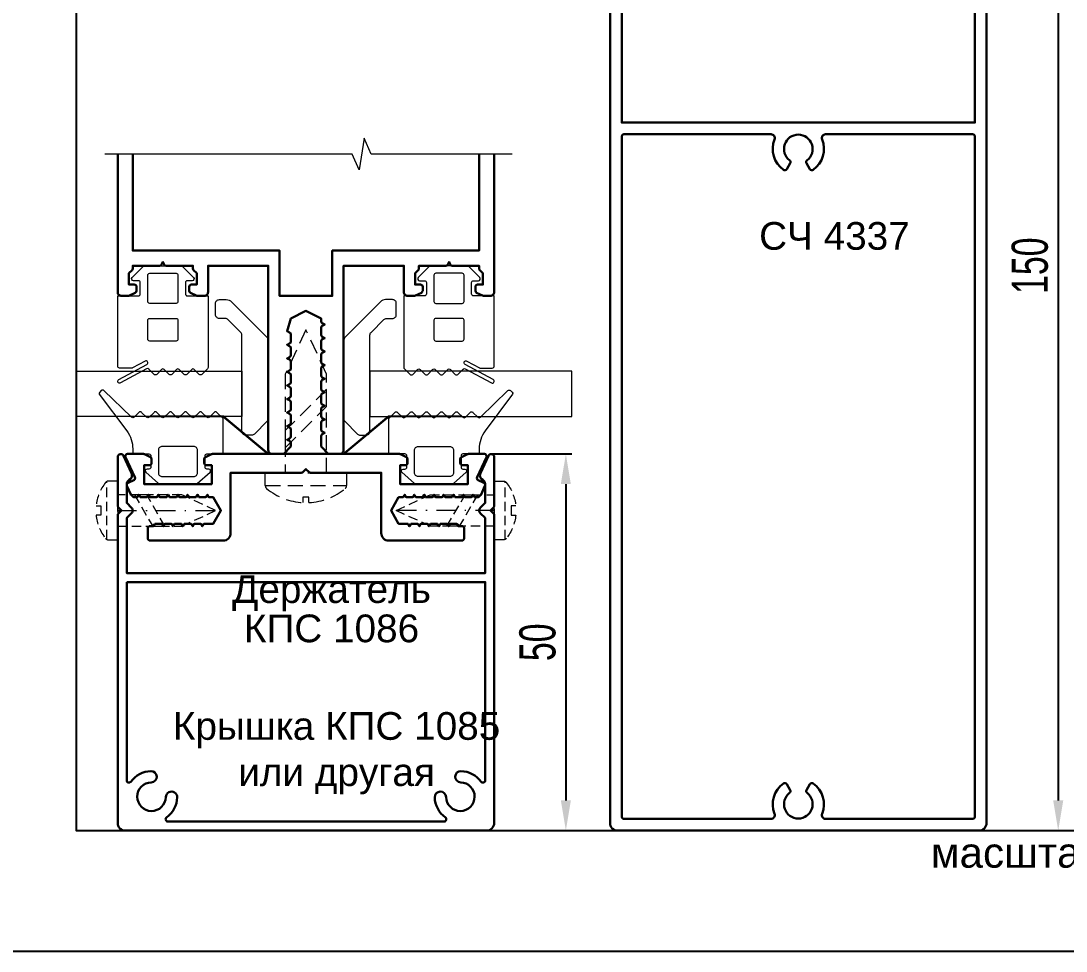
# Model space of a CAD drawing. Extents: x -37 to 8820, y -336 to 478.
# Drawn here: x 6950.4 to 7037.2, y 0 to 77.2 of the extents above; entities that cross this region are included whole.
import ezdxf

# ---------------------------------------------------------------- set-up
doc = ezdxf.new("R2010")
doc.units = 0
doc.header["$LTSCALE"] = 5
doc.linetypes.add('DASHDOT', pattern=[1, 0.5, -0.25, 0, -0.25])
doc.linetypes.add('HIDDEN', pattern=[0.375, 0.25, -0.125])
doc.layers.get('0').update_dxf_attribs({"linetype": 'CONTINUOUS', "lineweight": 30})
doc.layers.get('DEFPOINTS').update_dxf_attribs({"linetype": 'CONTINUOUS'})
for name, color, linetype, lineweight in [('1', 6, 'DASHDOT', 13), ('2', 3, 'HIDDEN', 13), ('Dimentions', 5, 'CONTINUOUS', 15), ('Glass', 5, 'CONTINUOUS', 20), ('Герлен', 7, 'CONTINUOUS', 60), ('Зигзаг', 1, 'CONTINUOUS', 15), ('Подкладки', 1, 'CONTINUOUS', 20), ('Текстовый', 7, 'CONTINUOUS', 9), ('Уплотнители', 1, 'CONTINUOUS', 20)]:
    doc.layers.add(name, color=color, linetype=linetype, lineweight=lineweight)
doc.layers.add('Скрытые', color=14, linetype='CONTINUOUS', plot=False)
doc.styles.add('3', font='RUSS.SHX', dxfattribs={"width": 0.7, "height": 3})
doc.styles.add('Каталожный', font='arial.ttf', dxfattribs={"height": 2.5})
doc.dimstyles.new('MX1_6', dxfattribs={"dimtxt": 3, "dimasz": 2.5, "dimexe": 0.5, "dimexo": 0, "dimgap": 0.8, "dimtad": 1, "dimlfac": 1.6, "dimdsep": 46, "dimtxsty": '3', "dimcen": 0, "dimclrd": 256, "dimclre": 256, "dimclrt": 256, "dimaunit": 1, "dimadec": 0, "dimazin": 0, "dimtfac": 1, "dimtmove": 0, "dimatfit": 1, "dimfxl": 1, "dimtvp": 1, "dimtolj": 1, "dimtzin": 0, "dimarcsym": 0})

# ---------------------------------------------------------------- blocks, each defined once
blk = doc.blocks.new('*D600')
at = {"layer": 'DEFPOINTS', "color": 0, "transparency": 16777216}
for p in [(6989.438, 41.25), (6986.25, 10), (6995.635, 10)]:
    blk.add_point(p, dxfattribs=at)
at = {"layer": 'Dimentions', "lineweight": -2, "transparency": 16777216}
for p, q in [((6989.438, 41.25), (6996.135, 41.25)), ((6995.635, 38.75), (6995.635, 12.5)), ((6986.25, 10), (6996.135, 10))]:
    blk.add_line(p, q, dxfattribs=at)
at = {"layer": 'Dimentions', "transparency": 16777216}
for points in [[(6995.218, 38.75), (6996.051, 38.75), (6995.635, 41.25)], [(6995.218, 12.5), (6996.051, 12.5), (6995.635, 10)]]:
    blk.add_solid(points, dxfattribs=at)
at = {"layer": 'Dimentions', "transparency": 16777216, "insert": (6993.292, 25.625), "char_height": 3, "attachment_point": 5, "rotation": 90, "style": '3'}
blk.add_mtext('\\A1;50', dxfattribs=at)
blk = doc.blocks.new('*U69')
at = {"layer": '1'}
blk.add_line((0, 0), (0, -13), dxfattribs=at)
at = {"layer": '2'}
blk.add_line((-3.84, 1.45), (3.84, 1.45), dxfattribs=at)
blk.add_lwpolyline([(-0.6, 2.87, 0.143497), (-3.71, 1.61, 0.228881), (-3.9, 1.21), (-3.9, 0), (3.9, 0), (3.9, 1.21, 0.228881), (3.71, 1.61, 0.143497), (0.6, 2.87), (0.6, 2.24), (-0.6, 2.24)], format="xyb", close=True, dxfattribs=at)
for points in [[(-2.1, 0), (-2.1, -8.5), (0, -13), (2.1, -8.5), (2.1, 0)], [(2.1, -2.22), (-2.1, -4.65), (-2.1, -6.28), (2.1, -3.85)]]:
    blk.add_lwpolyline(points, close=True, dxfattribs=at)
blk = doc.blocks.new('*U70')
at = {"layer": '1'}
blk.add_line((0, 0), (0, -13), dxfattribs=at)
at = {"layer": '2'}
blk.add_line((-3.84, 1.45), (3.84, 1.45), dxfattribs=at)
blk.add_lwpolyline([(-0.6, 2.87, 0.143497), (-3.71, 1.61, 0.228881), (-3.9, 1.21), (-3.9, 0), (3.9, 0), (3.9, 1.21, 0.228881), (3.71, 1.61, 0.143497), (0.6, 2.87), (0.6, 2.24), (-0.6, 2.24)], format="xyb", close=True, dxfattribs=at)
for points in [[(-2.1, 0), (-2.1, -8.5), (0, -13), (2.1, -8.5), (2.1, 0)], [(2.1, -2.22), (-2.1, -4.65), (-2.1, -6.28), (2.1, -3.85)]]:
    blk.add_lwpolyline(points, close=True, dxfattribs=at)
blk = doc.blocks.new('*D607')
at = {"layer": 'DEFPOINTS', "color": 0, "transparency": 16777216}
for p in [(7029.74, 103.75), (7029.928, 10), (7036.5, 10)]:
    blk.add_point(p, dxfattribs=at)
at = {"layer": 'Dimentions', "lineweight": -2, "transparency": 16777216}
for p, q in [((7029.74, 103.75), (7037, 103.75)), ((7036.5, 101.25), (7036.5, 12.5)), ((7029.928, 10), (7037, 10))]:
    blk.add_line(p, q, dxfattribs=at)
at = {"layer": 'Dimentions', "transparency": 16777216}
for points in [[(7036.083, 101.25), (7036.917, 101.25), (7036.5, 103.75)], [(7036.083, 12.5), (7036.917, 12.5), (7036.5, 10)]]:
    blk.add_solid(points, dxfattribs=at)
at = {"layer": 'Dimentions', "transparency": 16777216, "insert": (7034.157, 56.875), "char_height": 3, "attachment_point": 5, "rotation": 90, "style": '3'}
blk.add_mtext('\\A1;150', dxfattribs=at)

msp = doc.modelspace()

# ---------------------------------------------------------------- linework, layer by layer
for points in [[(7030.5528, 98.6723), (7030.5528, 10.625, -0.4142136), (7029.9278, 10), (6999.9278, 10, -0.4142136), (6999.3028, 10.625), (6999.3028, 98.6723, -0.1989124)], [(7000.2715, 98.5286), (7000.2715, 68.75), (7029.584, 68.75), (7029.584, 98.5286, 0.1989124)], [(6958.4375, 66.1388), (6958.4375, 54.6875, 0.4142136), (6958.75, 54.375), (6959.3307, 54.375, 0.1164338), (6959.4146, 54.3948), (6959.8964, 54.6357, 0.284079), (6960, 54.8034), (6960, 55.125, 0.4142136), (6959.8125, 55.3125), (6959.375, 55.3125), (6959.375, 56.25), (6959.6326, 56.5076, 0.1989124), (6959.6875, 56.6402), (6959.6875, 56.875), (6961.9154, 56.875, 0.284079), (6962.0831, 56.9786), (6962.1875, 57.1875), (6962.2919, 56.9786, 0.284079), (6962.4596, 56.875), (6964.6875, 56.875), (6964.6875, 56.6402, 0.1989124), (6964.7424, 56.5076), (6965, 56.25), (6965, 55.3125), (6964.5625, 55.3125, 0.4142136), (6964.375, 55.125), (6964.375, 54.8034, 0.284079), (6964.4786, 54.6357), (6964.9604, 54.3948, 0.1164338), (6965.0443, 54.375), (6965.625, 54.375, 0.4142136), (6965.9375, 54.6875), (6965.9375, 56.875), (6970.9375, 56.875), (6970.9375, 41.5625, 0.4142136), (6971.25, 41.25), (6972.1098, 41.25, 0.1989124), (6972.2424, 41.3049), (6972.7576, 41.8201, 0.1989124), (6972.8125, 41.9527), (6972.8125, 42.1654, 0.284079), (6972.7089, 42.3331), (6972.5, 42.4375), (6972.7089, 42.5419, 0.284079), (6972.8125, 42.7096), (6972.8125, 43.2904, 0.284079), (6972.7089, 43.4581), (6972.5, 43.5625), (6972.7089, 43.6669, 0.284079), (6972.8125, 43.8346), (6972.8125, 44.4154, 0.284079), (6972.7089, 44.5831), (6972.5, 44.6875), (6972.7089, 44.7919, 0.284079), (6972.8125, 44.9596), (6972.8125, 45.5404, 0.284079), (6972.7089, 45.7081), (6972.5, 45.8125), (6972.7089, 45.9169, 0.284079), (6972.8125, 46.0846), (6972.8125, 46.6654, 0.284079), (6972.7089, 46.8331), (6972.5, 46.9375), (6972.7089, 47.0419, 0.284079), (6972.8125, 47.2096), (6972.8125, 47.7904, 0.284079), (6972.7089, 47.9581), (6972.5, 48.0625), (6972.7089, 48.1669, 0.284079), (6972.8125, 48.3346), (6972.8125, 48.9154, 0.284079), (6972.7089, 49.0831), (6972.5, 49.1875), (6972.7089, 49.2919, 0.284079), (6972.8125, 49.4596), (6972.8125, 50.0404, 0.284079), (6972.7089, 50.2081), (6972.5, 50.3125), (6972.7089, 50.4169, 0.284079), (6972.8125, 50.5846), (6972.8125, 51.1654, 0.284079), (6972.7089, 51.3331), (6972.5, 51.4375), (6972.8125, 52.5), (6974.0625, 53.125), (6975.3125, 52.5), (6975.3125, 52.2721, 0.284079), (6975.4161, 52.1044), (6975.625, 52), (6975.4161, 51.8956, 0.284079), (6975.3125, 51.7279), (6975.3125, 51.1471, 0.284079), (6975.4161, 50.9794), (6975.625, 50.875), (6975.4161, 50.7706, 0.284079), (6975.3125, 50.6029), (6975.3125, 50.0221, 0.284079), (6975.4161, 49.8544), (6975.625, 49.75), (6975.4161, 49.6456, 0.284079), (6975.3125, 49.4779), (6975.3125, 48.8971, 0.284079), (6975.4161, 48.7294), (6975.625, 48.625), (6975.4161, 48.5206, 0.284079), (6975.3125, 48.3529), (6975.3125, 47.7721, 0.284079), (6975.4161, 47.6044), (6975.625, 47.5), (6975.4161, 47.3956, 0.284079), (6975.3125, 47.2279), (6975.3125, 46.6471, 0.284079), (6975.4161, 46.4794), (6975.625, 46.375), (6975.4161, 46.2706, 0.284079), (6975.3125, 46.1029), (6975.3125, 45.5221, 0.284079), (6975.4161, 45.3544), (6975.625, 45.25), (6975.4161, 45.1456, 0.284079), (6975.3125, 44.9779), (6975.3125, 44.3971, 0.284079), (6975.4161, 44.2294), (6975.625, 44.125), (6975.4161, 44.0206, 0.284079), (6975.3125, 43.8529), (6975.3125, 43.2721, 0.284079), (6975.4161, 43.1044), (6975.625, 43), (6975.4161, 42.8956, 0.284079), (6975.3125, 42.7279), (6975.3125, 41.9527, 0.1989124), (6975.3674, 41.8201), (6975.8826, 41.3049, 0.1989124), (6976.0152, 41.25), (6976.875, 41.25, 0.4142136), (6977.1875, 41.5625), (6977.1875, 56.875), (6982.1875, 56.875), (6982.1875, 54.6875, 0.4142136), (6982.5, 54.375), (6983.0807, 54.375, 0.1164338), (6983.1646, 54.3948), (6983.6464, 54.6357, 0.284079), (6983.75, 54.8034), (6983.75, 55.125, 0.4142136), (6983.5625, 55.3125), (6983.125, 55.3125), (6983.125, 56.25), (6983.3826, 56.5076, 0.1989124), (6983.4375, 56.6402), (6983.4375, 56.875), (6985.6654, 56.875, 0.284079), (6985.8331, 56.9786), (6985.9375, 57.1875), (6986.0419, 56.9786, 0.284079), (6986.2096, 56.875), (6988.4375, 56.875), (6988.4375, 56.6402, 0.1989124), (6988.4924, 56.5076), (6988.75, 56.25), (6988.75, 55.3125), (6988.3125, 55.3125, 0.4142136), (6988.125, 55.125), (6988.125, 54.8034, 0.284079), (6988.2286, 54.6357), (6988.7104, 54.3948, 0.1164338), (6988.7943, 54.375), (6989.375, 54.375, 0.4142136), (6989.6875, 54.6875), (6989.6875, 66.1388)]]:
    msp.add_lwpolyline(points, format="xyb")
for points in [[(7013.9636, 64.8925, -0.442896), (7013.6922, 64.8337, -0.3456601), (7012.9551, 67.3526, 0.5307379), (7012.665, 67.7812), (7000.459, 67.7812, 0.4142136), (7000.2715, 67.5937), (7000.2715, 11.1563, 0.4142136), (7000.459, 10.9688), (7012.665, 10.9688, 0.5307379), (7012.9551, 11.3974, -0.3456601), (7013.6922, 13.9163, -0.442896), (7013.9636, 13.8575), (7014.2467, 13.3672, -0.3746932), (7014.1994, 13.1253, 2.9176467), (7015.6562, 13.1253, -0.3746932), (7015.6089, 13.3672), (7015.892, 13.8575, -0.442896), (7016.1634, 13.9163, -0.3456601), (7016.9005, 11.3974, 0.5307379), (7017.1906, 10.9688), (7029.3965, 10.9688, 0.4142136), (7029.584, 11.1563), (7029.584, 67.5937, 0.4142136), (7029.3965, 67.7812), (7017.1906, 67.7812, 0.5307379), (7016.9005, 67.3526, -0.3456601), (7016.1634, 64.8337, -0.442896), (7015.892, 64.8925), (7015.6089, 65.3828, -0.3746932), (7015.6562, 65.6247, 2.9176467), (7014.1994, 65.6247, -0.3746932), (7014.2467, 65.3828)], [(6988.9375, 35.9393), (6988.5353, 36.3415, -0.4142136), (6988.5353, 36.7835), (6988.9375, 37.1857), (6988.9375, 38.7633, 0.2797393), (6988.7356, 39.096, -0.4015594), (6988.541, 39.669), (6989.2109, 41.1057, -0.8025849), (6989.6875, 41), (6989.6875, 36.9527, -0.1989124), (6989.6326, 36.8201), (6989.375, 36.5625), (6989.6326, 36.3049, -0.1989124), (6989.6875, 36.1723), (6989.6875, 10.625, -0.4142136), (6989.0625, 10), (6959.0625, 10, -0.4142136), (6958.4375, 10.625), (6958.4375, 36.1723, -0.1989124), (6958.4924, 36.3049), (6958.75, 36.5625), (6958.4924, 36.8201, -0.1989124), (6958.4375, 36.9527), (6958.4375, 41, -0.8025849), (6958.9141, 41.1057), (6959.584, 39.669, -0.4015594), (6959.3894, 39.096, 0.2797393), (6959.1875, 38.7633), (6959.1875, 37.1857), (6959.5897, 36.7835, -0.4142136), (6959.5897, 36.3415), (6959.1875, 35.9393), (6959.1875, 31.375), (6988.9375, 31.375)], [(6985.8314, 35.3997, 0.284079), (6985.7196, 35.4688), (6985.2804, 35.4688, 0.284079), (6985.1686, 35.3997), (6985.0938, 35.25), (6985.0189, 35.3997, 0.284079), (6984.9071, 35.4688), (6984.4679, 35.4688, 0.284079), (6984.3561, 35.3997), (6984.2813, 35.25), (6984.2064, 35.3997, 0.284079), (6984.0946, 35.4688), (6983.6554, 35.4688, 0.284079), (6983.5436, 35.3997), (6983.4688, 35.25), (6983.3939, 35.3997, 0.284079), (6983.2821, 35.4688), (6982.8429, 35.4688, 0.284079), (6982.7311, 35.3997), (6982.6563, 35.25), (6982.5814, 35.3997, 0.284079), (6982.4696, 35.4688), (6981.75, 35.4688), (6981.125, 36.5625), (6981.75, 37.6563), (6982.0634, 37.6563, 0.284079), (6982.1752, 37.7253), (6982.25, 37.875), (6982.3248, 37.7253, 0.284079), (6982.4366, 37.6563), (6982.8759, 37.6563, 0.284079), (6982.9877, 37.7253), (6983.0625, 37.875), (6983.1373, 37.7253, 0.284079), (6983.2491, 37.6563), (6983.6884, 37.6563, 0.284079), (6983.8002, 37.7253), (6983.875, 37.875), (6983.9498, 37.7253, 0.284079), (6984.0616, 37.6563), (6984.5009, 37.6563, 0.284079), (6984.6127, 37.7253), (6984.6875, 37.875), (6984.7623, 37.7253, 0.284079), (6984.8741, 37.6563), (6985.3134, 37.6563, 0.284079), (6985.4252, 37.7253), (6985.5, 37.875), (6985.5748, 37.7253, 0.284079), (6985.6866, 37.6563), (6986.1259, 37.6563, 0.284079), (6986.2377, 37.7253), (6986.3125, 37.875), (6986.3873, 37.7253, 0.284079), (6986.4991, 37.6563), (6986.9384, 37.6563, 0.284079), (6987.0502, 37.7253), (6987.125, 37.875), (6987.1998, 37.7253, 0.284079), (6987.3116, 37.6563), (6987.7509, 37.6563, 0.284079), (6987.8627, 37.7253), (6987.9375, 37.875), (6988.0123, 37.7253, 0.284079), (6988.1241, 37.6563), (6988.3132, 37.6563, 0.1989124), (6988.4016, 37.6929), (6988.5681, 37.8594, 0.0874887), (6988.593, 37.895), (6988.9199, 38.5961, 0.4142136), (6988.8292, 38.8452), (6988.3574, 39.0652, -0.4142136), (6988.2667, 39.3144), (6989.0449, 40.9833, 0.5486188), (6988.875, 41.25), (6987.5443, 41.25, 0.1164338), (6987.4604, 41.2302), (6986.9786, 40.9893, 0.284079), (6986.875, 40.8216), (6986.875, 40.5, 0.4142136), (6987.0625, 40.3125), (6987.5, 40.3125), (6987.5, 38.75), (6981.875, 38.75), (6981.875, 40.3125), (6982.3125, 40.3125, 0.4142136), (6982.5, 40.5), (6982.5, 40.8216, 0.284079), (6982.3964, 40.9893), (6981.9146, 41.2302, 0.1164338), (6981.8307, 41.25), (6966.2943, 41.25, 0.1164338), (6966.2104, 41.2302), (6965.7286, 40.9893, 0.284079), (6965.625, 40.8216), (6965.625, 40.5, 0.4142136), (6965.8125, 40.3125), (6966.25, 40.3125), (6966.25, 38.75), (6960.625, 38.75), (6960.625, 40.3125), (6961.0625, 40.3125, 0.4142136), (6961.25, 40.5), (6961.25, 40.8216, 0.284079), (6961.1464, 40.9893), (6960.6646, 41.2302, 0.1164338), (6960.5807, 41.25), (6959.25, 41.25, 0.5486188), (6959.0801, 40.9833), (6959.8583, 39.3144, -0.4142136), (6959.7676, 39.0652), (6959.2958, 38.8452, 0.4142136), (6959.2051, 38.5961), (6959.532, 37.895, 0.0874887), (6959.5569, 37.8594), (6959.7234, 37.6929, 0.1989124), (6959.8118, 37.6563), (6960.0009, 37.6563, 0.284079), (6960.1127, 37.7253), (6960.1875, 37.875), (6960.2623, 37.7253, 0.284079), (6960.3741, 37.6563), (6960.8134, 37.6563, 0.284079), (6960.9252, 37.7253), (6961, 37.875), (6961.0748, 37.7253, 0.284079), (6961.1866, 37.6563), (6961.6259, 37.6563, 0.284079), (6961.7377, 37.7253), (6961.8125, 37.875), (6961.8873, 37.7253, 0.284079), (6961.9991, 37.6563), (6962.4384, 37.6563, 0.284079), (6962.5502, 37.7253), (6962.625, 37.875), (6962.6998, 37.7253, 0.284079), (6962.8116, 37.6563), (6963.2509, 37.6563, 0.284079), (6963.3627, 37.7253), (6963.4375, 37.875), (6963.5123, 37.7253, 0.284079), (6963.6241, 37.6563), (6964.0634, 37.6563, 0.284079), (6964.1752, 37.7253), (6964.25, 37.875), (6964.3248, 37.7253, 0.284079), (6964.4366, 37.6563), (6964.8759, 37.6563, 0.284079), (6964.9877, 37.7253), (6965.0625, 37.875), (6965.1373, 37.7253, 0.284079), (6965.2491, 37.6563), (6965.6884, 37.6563, 0.284079), (6965.8002, 37.7253), (6965.875, 37.875), (6965.9498, 37.7253, 0.284079), (6966.0616, 37.6563), (6966.375, 37.6563), (6967, 36.5625), (6966.375, 35.4688), (6965.6554, 35.4688, 0.284079), (6965.5436, 35.3997), (6965.4688, 35.25), (6965.3939, 35.3997, 0.284079), (6965.2821, 35.4688), (6964.8429, 35.4688, 0.284079), (6964.7311, 35.3997), (6964.6562, 35.25), (6964.5814, 35.3997, 0.284079), (6964.4696, 35.4688), (6964.0304, 35.4688, 0.284079), (6963.9186, 35.3997), (6963.8437, 35.25), (6963.7689, 35.3997, 0.284079), (6963.6571, 35.4688), (6963.2179, 35.4688, 0.284079), (6963.1061, 35.3997), (6963.0312, 35.25), (6962.9564, 35.3997, 0.284079), (6962.8446, 35.4688), (6962.4054, 35.4688, 0.284079), (6962.2936, 35.3997), (6962.2187, 35.25), (6962.1439, 35.3997, 0.284079), (6962.0321, 35.4688), (6961.5929, 35.4688, 0.284079), (6961.4811, 35.3997), (6961.4062, 35.25), (6961.0625, 35.25, 0.4142136), (6960.9375, 35.125), (6960.9375, 34.25, 0.4142136), (6961.125, 34.0625), (6967.1875, 34.0625, 0.4142136), (6967.8125, 34.6875), (6967.8125, 39.6875), (6973.6723, 39.6875, 0.1989124), (6973.8049, 39.7424), (6974.0625, 40), (6974.3201, 39.7424, 0.1989124), (6974.4527, 39.6875), (6980.3125, 39.6875), (6980.3125, 34.6875, 0.4142136), (6980.9375, 34.0625), (6987, 34.0625, 0.4142136), (6987.1875, 34.25), (6987.1875, 35.125, 0.4142136), (6987.0625, 35.25), (6986.7188, 35.25), (6986.6439, 35.3997, 0.284079), (6986.5321, 35.4688), (6986.0929, 35.4688, 0.284079), (6985.9811, 35.3997), (6985.9063, 35.25)], [(6959.1875, 30.625), (6988.9375, 30.625), (6988.9375, 14.166, -0.7277113), (6988.598, 14.0563, 0.2342476), (6986.9284, 14.9368, 1), (6986.9049, 13.9996, -2.3309014), (6985.6879, 12.7826, 1), (6984.7507, 12.7591, 0.2342476), (6985.6312, 11.0895, -0.7277113), (6985.5215, 10.75), (6962.6035, 10.75, -0.7277113), (6962.4938, 11.0895, 0.2342476), (6963.3743, 12.7591, 1), (6962.4371, 12.7826, -2.3309014), (6961.2201, 13.9996, 1), (6961.1966, 14.9368, 0.2342476), (6959.527, 14.0563, -0.7277113), (6959.1875, 14.166)]]:
    msp.add_lwpolyline(points, format="xyb", close=True)
msp.add_lwpolyline([(6959.6875, 66.1388), (6959.6875, 58.125), (6971.875, 58.125), (6971.875, 54.375), (6976.25, 54.375), (6976.25, 58.125), (6988.4375, 58.125), (6988.4375, 66.1388)])
at = {"layer": '2'}
msp.add_line((6970.6875, 38.6314), (6977.4375, 38.6314), dxfattribs=at)
for points in [[(6975.7812, 39.6875), (6975.7812, 47.8766), (6974.0625, 51.5625), (6972.3437, 47.8766), (6972.3437, 39.6875)], [(6972.3437, 41.7679), (6975.7812, 45.2054), (6975.7812, 46.6377), (6972.3437, 43.2002)]]:
    msp.add_lwpolyline(points, close=True, dxfattribs=at)
msp.add_lwpolyline([(6973.8169, 37.2246, -0.1618489), (6970.8011, 38.3904, -0.2238875), (6970.6875, 38.6314), (6970.6875, 39.6875), (6977.4375, 39.6875), (6977.4375, 38.6314, -0.2238875), (6977.3239, 38.3904, -0.1618489), (6974.3081, 37.2246), (6974.3081, 37.6623), (6973.8169, 37.6623)], format="xyb", close=True, dxfattribs=at)
at = {"layer": 'Glass'}
for points in [[(6968.75, 44.375), (6955, 44.375), (6955, 48.125), (6968.75, 48.125)], [(6979.375, 44.375), (6996.125, 44.375), (6996.125, 48.125), (6979.375, 48.125)]]:
    msp.add_lwpolyline(points, close=True, dxfattribs=at)
at = {"layer": 'Герлен', "ltscale": 2, "const_width": 0.1875}
msp.add_lwpolyline([(6961.125, 44.375), (6967.1875, 44.375), (6970.9375, 41.25), (6977.1875, 41.25), (6980.9375, 44.375), (6987, 44.375)], dxfattribs=at)
at = {"layer": 'Зигзаг'}
msp.add_lwpolyline([(6991.1651, 66.1388), (6979.4877, 66.1388), (6978.9069, 67.4567), (6978.4713, 64.844), (6977.8888, 66.1388), (6957.3745, 66.1388)], dxfattribs=at)
at = {"layer": 'Подкладки'}
for points in [[(6966.875, 52.5, -0.4142136), (6966.5625, 52.8125), (6966.5625, 53.75, -0.4142136), (6966.875, 54.0625), (6967.4464, 54.0625, -0.1989124), (6967.8883, 53.8794), (6970.7544, 51.0133, -0.1989124), (6970.9375, 50.5714), (6970.9375, 44.193, -0.1989124), (6970.846, 43.972), (6969.779, 42.9051, -0.1989124), (6969.5581, 42.8136), (6969.0625, 42.8136, -0.4142136), (6968.75, 43.1261), (6968.75, 51.1206, 0.1989124), (6968.6585, 51.3415), (6967.5915, 52.4085, 0.1989124), (6967.3706, 52.5)], [(6981.25, 52.5, 0.4142136), (6981.5625, 52.8125), (6981.5625, 53.75, 0.4142136), (6981.25, 54.0625), (6980.6786, 54.0625, 0.1989124), (6980.2367, 53.8794), (6977.3706, 51.0133, 0.1989124), (6977.1875, 50.5714), (6977.1875, 44.193, 0.1989124), (6977.279, 43.972), (6978.346, 42.9051, 0.1989124), (6978.5669, 42.8136), (6979.0625, 42.8136, 0.4142136), (6979.375, 43.1261), (6979.375, 51.1206, -0.1989124), (6979.4665, 51.3415), (6980.5335, 52.4085, -0.1989124), (6980.7544, 52.5)]]:
    msp.add_lwpolyline(points, format="xyb", close=True, dxfattribs=at)
at = {"layer": 'Скрытые', "linetype": 'Continuous'}
for points in [[(7140, 297), (6930, 297), (6930, 0), (7140, 0)], [(7120, 10), (7120, 287), (6955, 287), (6955, 10)]]:
    msp.add_lwpolyline(points, close=True, dxfattribs=at)
at = {"layer": 'Уплотнители'}
for points in [[(6960.7067, 48.9609), (6959.6617, 48.3939, -0.1249127), (6959.5872, 48.375), (6958.5938, 48.375, -0.4142136), (6958.4375, 48.5312), (6958.4375, 54.375), (6960.1562, 54.375, 0.4142136), (6960.3125, 54.5312), (6960.3125, 55.4687, 0.4142136), (6960.1562, 55.625), (6959.75, 55.625, -0.6685867), (6959.6396, 55.8919), (6960.5793, 56.8294, -0.1986192), (6960.6896, 56.875), (6963.6854, 56.875, -0.1986192), (6963.7957, 56.8294), (6964.7354, 55.8919, -0.6685867), (6964.625, 55.625), (6964.2188, 55.625, 0.4142136), (6964.0625, 55.4687), (6964.0625, 54.5312, 0.4142136), (6964.2188, 54.375), (6965.9375, 54.375), (6965.9375, 48.4397, -0.1989124), (6965.8917, 48.3292), (6965.423, 47.8605, -0.4142136), (6965.202, 47.8605), (6964.798, 48.2645, 0.4142136), (6964.577, 48.2645), (6964.173, 47.8605, -0.4142136), (6963.952, 47.8605), (6963.548, 48.2645, 0.4142136), (6963.327, 48.2645), (6962.923, 47.8605, -0.4142136), (6962.702, 47.8605), (6962.298, 48.2645, 0.4142136), (6962.077, 48.2645), (6961.673, 47.8605, -0.4142136), (6961.452, 47.8605), (6961.02, 48.2925, 0.3320761), (6960.835, 48.3194), (6958.6683, 47.1439, -1), (6958.5192, 47.4186), (6960.8558, 48.6862, 1)], [(6987.4183, 48.9609), (6988.4633, 48.3939, 0.1249127), (6988.5378, 48.375), (6989.5312, 48.375, 0.4142136), (6989.6875, 48.5312), (6989.6875, 54.375), (6987.9687, 54.375, -0.4142136), (6987.8125, 54.5312), (6987.8125, 55.4687, -0.4142136), (6987.9687, 55.625), (6988.375, 55.625, 0.6685867), (6988.4854, 55.8919), (6987.5457, 56.8294, 0.1986192), (6987.4354, 56.875), (6984.4396, 56.875, 0.1986192), (6984.3293, 56.8294), (6983.3896, 55.8919, 0.6685867), (6983.5, 55.625), (6983.9062, 55.625, -0.4142136), (6984.0625, 55.4687), (6984.0625, 54.5312, -0.4142136), (6983.9062, 54.375), (6982.1875, 54.375), (6982.1875, 48.4397, 0.1989124), (6982.2333, 48.3292), (6982.702, 47.8605, 0.4142136), (6982.923, 47.8605), (6983.327, 48.2645, -0.4142136), (6983.548, 48.2645), (6983.952, 47.8605, 0.4142136), (6984.173, 47.8605), (6984.577, 48.2645, -0.4142136), (6984.798, 48.2645), (6985.202, 47.8605, 0.4142136), (6985.423, 47.8605), (6985.827, 48.2645, -0.4142136), (6986.048, 48.2645), (6986.452, 47.8605, 0.4142136), (6986.673, 47.8605), (6987.105, 48.2925, -0.3320761), (6987.29, 48.3194), (6989.4567, 47.1439, 1), (6989.6058, 47.4186), (6987.2692, 48.6862, -1)], [(6961.0938, 56.25), (6963.2812, 56.25, -0.4142136), (6963.4375, 56.0937), (6963.4375, 53.9062, -0.4142136), (6963.2812, 53.75), (6961.0938, 53.75, -0.4142136), (6960.9375, 53.9062), (6960.9375, 56.0937, -0.4142136)], [(6987.0312, 56.25), (6984.8437, 56.25, 0.4142136), (6984.6875, 56.0937), (6984.6875, 53.9062, 0.4142136), (6984.8437, 53.75), (6987.0312, 53.75, 0.4142136), (6987.1875, 53.9062), (6987.1875, 56.0937, 0.4142136)], [(6961.0938, 52.5), (6963.2812, 52.5, -0.4142136), (6963.4375, 52.3437), (6963.4375, 50.7812, -0.4142136), (6963.2812, 50.625), (6961.0938, 50.625, -0.4142136), (6960.9375, 50.7812), (6960.9375, 52.3437, -0.4142136)], [(6987.0312, 52.5), (6984.8437, 52.5, 0.4142136), (6984.6875, 52.3437), (6984.6875, 50.7812, 0.4142136), (6984.8437, 50.625), (6987.0312, 50.625, 0.4142136), (6987.1875, 50.7812), (6987.1875, 52.3437, 0.4142136)], [(6965.8438, 40, -0.4142136), (6965.6875, 40.1563), (6965.6875, 41.0938, -0.4142136), (6965.8438, 41.25), (6967.1875, 41.25), (6967.1875, 44.1379, 0.1989124), (6967.1509, 44.2263), (6966.673, 44.7042, 0.4142136), (6966.452, 44.7042), (6966.048, 44.3002, -0.4142136), (6965.827, 44.3002), (6965.423, 44.7042, 0.4142136), (6965.202, 44.7042), (6964.798, 44.3002, -0.4142136), (6964.577, 44.3002), (6964.173, 44.7042, 0.4142136), (6963.952, 44.7042), (6963.548, 44.3002, -0.4142136), (6963.327, 44.3002), (6962.923, 44.7042, 0.4142136), (6962.702, 44.7042), (6962.298, 44.3002, -0.4142136), (6962.077, 44.3002), (6961.673, 44.7042, 0.4142136), (6961.452, 44.7042), (6961.048, 44.3002, -0.4142136), (6960.827, 44.3002), (6960.423, 44.7042, 0.4142136), (6960.202, 44.7042), (6959.798, 44.3002, -0.4142136), (6959.577, 44.3002), (6957.298, 46.5145, 0.4142136), (6957.077, 46.5145), (6956.9457, 46.3832, 0.2925382), (6956.9096, 46.2187), (6959.1904, 43.1655, -0.1617878), (6959.6875, 41.6693), (6959.6875, 41.25), (6961.0313, 41.25, -0.4142136), (6961.1875, 41.0938), (6961.1875, 40.1563, -0.4142136), (6961.0313, 40), (6960.875, 40, 0.6685867), (6960.7646, 39.7331), (6961.8293, 38.7956, 0.1986192), (6961.9396, 38.75), (6964.9354, 38.75, 0.1986192), (6965.0457, 38.7956), (6966.1104, 39.7331, 0.6685867), (6966, 40)], [(6982.2812, 40, 0.4142136), (6982.4375, 40.1563), (6982.4375, 41.0938, 0.4142136), (6982.2812, 41.25), (6980.9375, 41.25), (6980.9375, 44.1379, -0.1989124), (6980.9741, 44.2263), (6981.452, 44.7042, -0.4142136), (6981.673, 44.7042), (6982.077, 44.3002, 0.4142136), (6982.298, 44.3002), (6982.702, 44.7042, -0.4142136), (6982.923, 44.7042), (6983.327, 44.3002, 0.4142136), (6983.548, 44.3002), (6983.952, 44.7042, -0.4142136), (6984.173, 44.7042), (6984.577, 44.3002, 0.4142136), (6984.798, 44.3002), (6985.202, 44.7042, -0.4142136), (6985.423, 44.7042), (6985.827, 44.3002, 0.4142136), (6986.048, 44.3002), (6986.452, 44.7042, -0.4142136), (6986.673, 44.7042), (6987.077, 44.3002, 0.4142136), (6987.298, 44.3002), (6987.702, 44.7042, -0.4142136), (6987.923, 44.7042), (6988.327, 44.3002, 0.4142136), (6988.548, 44.3002), (6990.827, 46.5145, -0.4142136), (6991.048, 46.5145), (6991.1793, 46.3832, -0.2925382), (6991.2154, 46.2187), (6988.9346, 43.1655, 0.1617878), (6988.4375, 41.6693), (6988.4375, 41.25), (6987.0937, 41.25, 0.4142136), (6986.9375, 41.0938), (6986.9375, 40.1563, 0.4142136), (6987.0937, 40), (6987.25, 40, -0.6685867), (6987.3604, 39.7331), (6986.2957, 38.7956, -0.1986192), (6986.1854, 38.75), (6983.1896, 38.75, -0.1986192), (6983.0793, 38.7956), (6982.0146, 39.7331, -0.6685867), (6982.125, 40)], [(6962.125, 39.375), (6964.75, 39.375, 0.4142136), (6965.0625, 39.6875), (6965.0625, 41.5625, 0.4142136), (6964.75, 41.875), (6962.125, 41.875, 0.4142136), (6961.8125, 41.5625), (6961.8125, 39.6875, 0.4142136)], [(6986, 39.375), (6983.375, 39.375, -0.4142136), (6983.0625, 39.6875), (6983.0625, 41.5625, -0.4142136), (6983.375, 41.875), (6986, 41.875, -0.4142136), (6986.3125, 41.5625), (6986.3125, 39.6875, -0.4142136)]]:
    msp.add_lwpolyline(points, format="xyb", close=True, dxfattribs=at)

# ---------------------------------------------------------------- block references
at = {"yscale": 0.625, "zscale": 0.625}
for name, p, xscale, rotation in [('*U70', (6958.4375, 36.5625), 0.625, 90.00000000000003), ('*U69', (6989.6875, 36.5625), -0.625, 270)]:
    msp.add_blockref(name, p, dxfattribs=dict(at, xscale=xscale, rotation=rotation))

# ---------------------------------------------------------------- texts
at = {"layer": 'Скрытые', "linetype": 'Continuous', "insert": (7037.5, 7.9386), "char_height": 3.5, "width": 165, "attachment_point": 5, "style": 'Каталожный'}
msp.add_mtext('\\pxqc;{\\H0.71429x;масштаб 1:1,6}', dxfattribs=at)
at = {"layer": 'Текстовый', "linetype": 'Continuous', "char_height": 2.5, "attachment_point": 1, "line_spacing_factor": 0.85, "style": 'Каталожный'}
for s, insert, width in [('\\pxi-2,l2,r-2.0333,se1.0833,qc,t4;{\\H0.92x;СЧ 4337}', (7007.0107, 60.4981), 16.748273), ('\\pxi-2,l2,r-2.0333,se1.0833,qc,t4;{\\H0.92x;\\PДержатель\\PКПС 1086}', (6962.8902, 34.4466), 21.509052), ('\\pxi-2,l2,r-2.0333,sm1,qc,t4;{\\H0.92x;Крышка КПС 1085\\Pили другая}', (6959.1875, 19.8327), 29.75)]:
    msp.add_mtext(s, dxfattribs=dict(at, insert=insert, width=width))

# ---------------------------------------------------------------- dimensions: what is measured, and where the dimension line sits
at = {"layer": 'Dimentions'}
for base, p1, p2, picture, middle in [((7036.5, 10), (7029.7403, 103.75), (7029.9278, 10), '*D607', (7034.1571, 56.875)), ((6995.6347, 10), (6989.4375, 41.25), (6986.2503, 10), '*D600', (6993.2919, 25.625))]:
    dim = msp.add_linear_dim(base=base, p1=p1, p2=p2, angle=90, dimstyle='MX1_6', dxfattribs=at)
    dim.commit()
    dim.dimension.update_dxf_attribs({"geometry": picture, "text_midpoint": middle})

doc.saveas('drawing.dxf')
